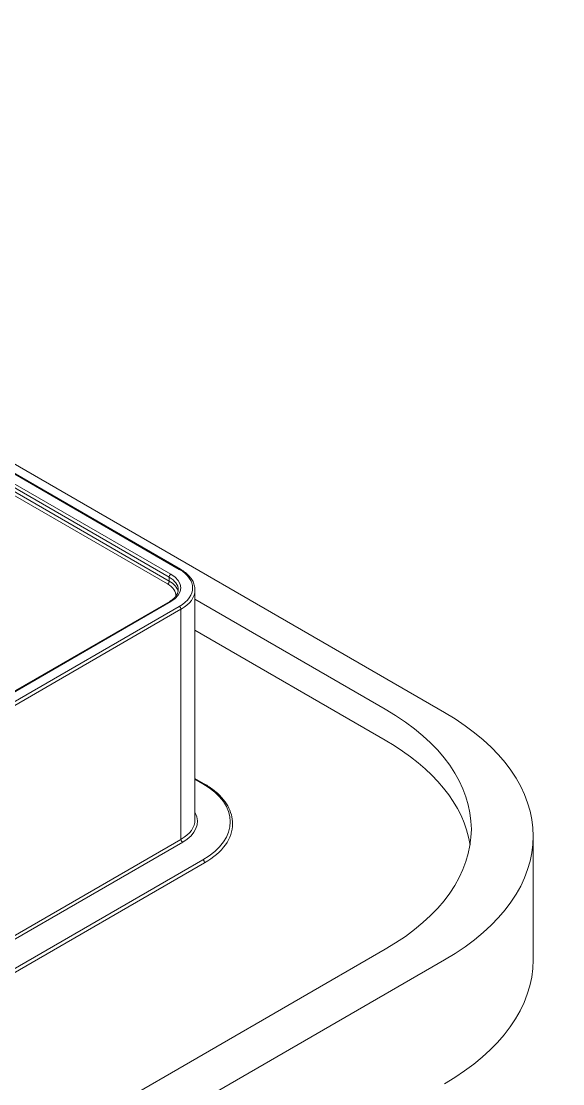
# Model space of a CAD drawing. Header units: inches. Extents: x 0.19 to 7.09, y 0.45 to 4.64.
# Drawn here: x 6.198 to 7.092, y 1.858 to 3.61 of the extents above; entities that cross this region are included whole.
import ezdxf

# ---------------------------------------------------------------- set-up
doc = ezdxf.new("R2010")
doc.units = ezdxf.units.IN
doc.header["$MEASUREMENT"] = 0

msp = doc.modelspace()

# ---------------------------------------------------------------- linework, layer by layer
at = {"color": 0, "linetype": 'Continuous', "lineweight": 0, "extrusion": (-1.66533e-16, 0.816497, 0.57735)}
for p, q in [((3.2124, 4.5581, -0.6919), (6.4424, 2.6932, -0.6919)), ((6.4452, 2.698, -0.6919), (3.2152, 4.5629, -0.6919)), ((3.2302, 4.5703, -0.6919), (6.4591, 2.706, -0.6919)), ((3.2322, 4.5704, -0.6919), (6.4611, 2.7062, -0.6919)), ((3.2096, 4.5468, -0.6919), (6.4397, 2.6819, -0.6919)), ((6.4424, 2.6868, -0.6919), (3.2124, 4.5516, -0.6919)), ((6.8965, 2.4702, -0.6919), (3.3318, 4.5282, -0.6919)), ((6.4424, 2.6932, -0.6919), (6.4424, 2.6868, -0.6919)), ((6.485, 2.293, -0.6919), (6.485, 2.6723, -0.6919)), ((6.4433, 2.6532, -0.6919), (4.2663, 1.3963, -0.6919)), ((4.2682, 1.3961, -0.6919), (6.4452, 2.653, -0.6919)), ((6.485, 2.6568, -0.6919), (6.7989, 2.4755, -0.6919)), ((6.4591, 2.645, -0.6919), (4.2821, 1.3881, -0.6919)), ((4.2849, 1.3833, -0.6919), (6.4619, 2.6401, -0.6919)), ((6.4619, 2.2608, -0.6919), (6.4619, 2.6401, -0.6919)), ((6.7989, 2.4245, -0.6919), (6.485, 2.6057, -0.6919)), ((6.485, 2.3614, -0.6919), (6.5001, 2.3526, -0.6919)), ((6.485, 2.36, -0.6919), (6.4981, 2.3524, -0.6919)), ((6.4619, 2.2608, -0.6919), (4.2849, 1.0039, -0.6919)), ((7.0429, 2.0619, -0.6919), (7.0429, 2.266, -0.6919)), ((4.2877, 0.9991, -0.6919), (6.4647, 2.256, -0.6919)), ((6.4981, 2.2271, -0.6919), (4.3378, 0.9798, -0.6919)), ((4.3406, 0.975, -0.6919), (6.5009, 2.2223, -0.6919)), ((6.7989, 2.0795, -0.6919), (4.6309, 0.8279, -0.6919)), ((4.6615, 0.7716, -0.6919), (6.8965, 2.0619, -0.6919))]:
    msp.add_line(p, q, dxfattribs=at)
at = {"color": 0, "linetype": 'Continuous', "lineweight": 0, "extrusion": (-2.77556e-17, -4.80741e-17, -1)}
msp.add_ellipse((6.4591, 2.7028, -0.6919), major_axis=(0.00197, 0.00341), ratio=0.57735, start_param=-0.785398, end_param=0, dxfattribs=at)
at = {"color": 0, "linetype": 'Continuous', "lineweight": 0, "extrusion": (-2.67781e-17, -1.66533e-16, -1)}
msp.add_ellipse((6.4063, 2.6755, -0.6919), major_axis=(0.0748, 0), ratio=0.57735, start_param=-0.785398, end_param=0.785398, dxfattribs=at)
at = {"color": 0, "linetype": 'Continuous', "lineweight": 0, "extrusion": (-1.75696e-16, -2.67592e-17, -1)}
msp.add_ellipse((6.4397, 2.6851, -0.6919), major_axis=(-0.00197, -0.00341), ratio=0.57735, start_param=-2.356194, end_param=-0.785398, dxfattribs=at)
at = {"color": 0, "linetype": 'Continuous', "lineweight": 0, "extrusion": (2.11993e-17, -1.11022e-16, -1)}
msp.add_ellipse((6.4063, 2.6626, -0.6919), major_axis=(0.0472, 0), ratio=0.57735, start_param=-0.785398, end_param=0.033689, dxfattribs=at)
at = {"color": 0, "linetype": 'Continuous', "lineweight": 0, "extrusion": (7.43708e-18, 1.23904e-16, -1)}
msp.add_ellipse((6.4452, 2.6948, -0.6919), major_axis=(0.00197, 0.00341), ratio=0.57735, start_param=-2.356194, end_param=-0.785398, dxfattribs=at)
at = {"color": 0, "linetype": 'Continuous', "lineweight": 0, "extrusion": (6.19005e-17, -2.22045e-16, -1)}
msp.add_ellipse((6.4063, 2.6723, -0.6919), major_axis=(0.0512, 0), ratio=0.57735, start_param=-0.785398, end_param=0, dxfattribs=at)
at = {"color": 0, "linetype": 'Continuous', "lineweight": 0}
for centre, major_axis, start_param, end_param in [((6.4063, 2.6659, -0.6919), (0.0512, 0), 0.113531, 0.785398), ((6.4063, 2.6755, -0.6919), (0.0551, 0), -0.785398, 0.785398), ((6.4063, 2.6723, -0.6919), (0.0787, 0), -0.785398, 0), ((6.5429, 2.266, -0.6919), (0.5, 0), -0.785398, 0.785398), ((6.4559, 2.2265, -0.6919), (0.485, 0), 0.091249, 0.785398), ((6.4063, 2.2898, -0.6919), (0.0827, 0), -0.785398, 0.309845), ((6.3896, 2.2865, -0.6919), (0.1575, 0), -0.785398, 0), ((6.4647, 2.2592, -0.6919), (0.00197, -0.00341), -2.356194, -0.785398)]:
    msp.add_ellipse(centre, major_axis=major_axis, ratio=0.57735, start_param=start_param, end_param=end_param, dxfattribs=at)
at = {"color": 0, "linetype": 'Continuous', "lineweight": 0, "extrusion": (1.51659e-16, -4.0637e-17, -1)}
msp.add_ellipse((6.4452, 2.6498, -0.6919), major_axis=(-0.00197, 0.00341), ratio=0.57735, start_param=0, end_param=0.785398, dxfattribs=at)
at = {"color": 0, "linetype": 'Continuous', "lineweight": 0, "extrusion": (9.61481e-17, 5.55112e-17, -1)}
msp.add_ellipse((6.4591, 2.6418, -0.6919), major_axis=(0.00197, -0.00341), ratio=0.57735, start_param=-2.356194, end_param=-0.785398, dxfattribs=at)
at = {"color": 0, "linetype": 'Continuous', "lineweight": 0, "extrusion": (1.66533e-16, -1.11022e-16, -1)}
msp.add_ellipse((6.4559, 2.2775, -0.6919), major_axis=(0.485, 0), ratio=0.57735, start_param=-0.785398, end_param=0.785398, dxfattribs=at)
at = {"color": 0, "linetype": 'Continuous', "lineweight": 0, "extrusion": (-1.96015e-16, 4.90704e-17, -1)}
msp.add_ellipse((6.4981, 2.3492, -0.6919), major_axis=(0.00197, 0.00341), ratio=0.57735, start_param=-0.785398, end_param=0, dxfattribs=at)
at = {"color": 0, "linetype": 'Continuous', "lineweight": 0, "extrusion": (2.46519e-32, -1.11022e-16, -1)}
msp.add_ellipse((6.3896, 2.2898, -0.6919), major_axis=(0.1535, 0), ratio=0.57735, start_param=-0.785398, end_param=0.785398, dxfattribs=at)
at = {"color": 0, "linetype": 'Continuous', "lineweight": 0, "extrusion": (1.03158e-16, -1.11022e-16, -1)}
msp.add_ellipse((6.4063, 2.293, -0.6919), major_axis=(0.0787, 0), ratio=0.57735, start_param=0, end_param=0.785398, dxfattribs=at)
at = {"color": 0, "linetype": 'Continuous', "lineweight": 0, "extrusion": (6.83926e-17, 1.03585e-16, -1)}
msp.add_ellipse((6.4981, 2.2239, -0.6919), major_axis=(0.00197, -0.00341), ratio=0.57735, start_param=-2.356194, end_param=-0.785398, dxfattribs=at)
at = {"color": 0, "linetype": 'Continuous', "lineweight": 0, "extrusion": (-5.55112e-17, -1.66533e-16, -1)}
msp.add_ellipse((6.5429, 2.0619, -0.6919), major_axis=(0.5, 0), ratio=0.57735, start_param=0, end_param=0.785398, dxfattribs=at)
at = {"color": 0, "linetype": 'Continuous', "lineweight": 0}
for points, knots in [([(6.4611, 2.7062, -0.6919), (6.464, 2.7045, -0.6919), (6.4668, 2.7027, -0.6919), (6.4717, 2.6988, -0.6919), (6.4739, 2.6967, -0.6919), (6.4778, 2.6923, -0.6919), (6.4795, 2.69, -0.6919), (6.4822, 2.6852, -0.6919), (6.4832, 2.6826, -0.6919), (6.4846, 2.6775, -0.6919), (6.485, 2.6749, -0.6919), (6.485, 2.6723, -0.6919)], [4.712389, 4.712389, 4.712389, 4.712389, 4.8694686, 4.8694686, 5.0265482, 5.0265482, 5.1836279, 5.1836279, 5.3407075, 5.3407075, 5.4977871, 5.4977871, 5.4977871, 5.4977871]), ([(6.4574, 2.6723, -0.6919), (6.4574, 2.671, -0.6919), (6.4573, 2.6697, -0.6919), (6.4565, 2.667, -0.6919), (6.456, 2.6657, -0.6919), (6.4545, 2.6631, -0.6919), (6.4536, 2.6617, -0.6919), (6.4513, 2.6592, -0.6919), (6.4499, 2.6579, -0.6919), (6.4469, 2.6554, -0.6919), (6.4451, 2.6543, -0.6919), (6.4433, 2.6532, -0.6919)], [5.4977871, 5.4977871, 5.4977871, 5.4977871, 5.6548668, 5.6548668, 5.8119464, 5.8119464, 5.969026, 5.969026, 6.1261057, 6.1261057, 6.2831853, 6.2831853, 6.2831853, 6.2831853]), ([(6.5001, 2.3526, -0.6919), (6.5059, 2.3493, -0.6919), (6.5113, 2.3456, -0.6919), (6.5211, 2.3378, -0.6919), (6.5255, 2.3337, -0.6919), (6.5331, 2.3251, -0.6919), (6.5364, 2.3205, -0.6919), (6.5416, 2.3112, -0.6919), (6.5437, 2.3064, -0.6919), (6.5463, 2.2965, -0.6919), (6.547, 2.2915, -0.6919), (6.547, 2.2865, -0.6919)], [4.712389, 4.712389, 4.712389, 4.712389, 4.8694686, 4.8694686, 5.0265482, 5.0265482, 5.1836279, 5.1836279, 5.3407075, 5.3407075, 5.4977871, 5.4977871, 5.4977871, 5.4977871])]:
    msp.add_open_spline(points, degree=3, knots=knots, dxfattribs=at)

doc.saveas('drawing.dxf')
